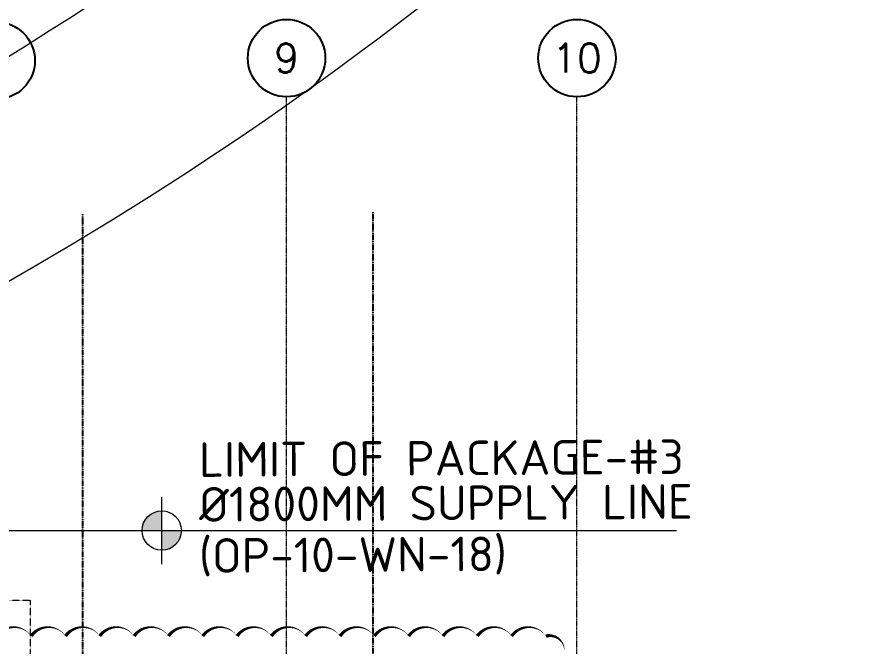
# Model space of a CAD drawing. Header units: inches. Extents: x 0 to 235202, y 0 to 361577.
# Drawn here: x 154002 to 167025, y 316800 to 326553 of the extents above; entities that cross this region are included whole.
import ezdxf
from ezdxf.enums import TextEntityAlignment as Align

# ---------------------------------------------------------------- set-up
doc = ezdxf.new("R2010")
doc.units = ezdxf.units.IN
doc.header["$MEASUREMENT"] = 0
for name, pattern in [('CENTER', [2, 1.25, -0.25, 0.25, -0.25]), ('HIDDEN', [0.375, 0.25, -0.125]), ('PHANTOM2', [1.25, 0.625, -0.125, 0.125, -0.125, 0.125, -0.125])]:
    doc.linetypes.add(name, pattern=pattern)
doc.layers.add('.5', color=8, linetype='Continuous', lineweight=0)
doc.layers.add('DIM', color=251, linetype='Continuous', lineweight=0)
doc.layers.add('GRID_TXT45', color=4, linetype='Continuous')
doc.styles.add('ISO', font='isocpeur.ttf')
doc.styles.add('SIMPLEX', font='simplex.shx')
doc.styles.get("Standard").update_dxf_attribs({"font": 'arial.ttf'})
doc.linetypes.add('FENCE_LINE', pattern='A,0.5,-0.1,["X",Standard,S=0.1,R=0,X=-0.02,Y=-0.05],-0.1', length=0.7)

# ---------------------------------------------------------------- blocks, each defined once
blk = doc.blocks.new('GRID_SYM')
at = {"color": 2}
blk.add_circle((0, 6), 6, dxfattribs=at)
at = {"layer": 'GRID_TXT45', "color": 4, "style": 'SIMPLEX'}
blk.add_attdef('GRD_TXT', text='', height=4.5, dxfattribs=at).set_placement((0, 6), align=Align.MIDDLE_CENTER)

msp = doc.modelspace()

# ---------------------------------------------------------------- hatches: boundary and pattern name
at = {"layer": 'DIM'}
h = msp.add_hatch(color=8, dxfattribs=at)
edge = h.paths.add_edge_path()
edge.add_line((156553, 318592), (156248, 318592))
edge.add_line((156248, 318592), (156248, 318286))
edge.add_ellipse((156248, 318592), major_axis=(0, 305), ratio=1, start_angle=180.0111, end_angle=270.0111)
edge = h.paths.add_edge_path()
edge.add_ellipse((156248, 318592), major_axis=(0, 305), ratio=1, start_angle=-0.0142, end_angle=89.9858)
edge.add_line((155942, 318592), (156248, 318592))
edge.add_line((156248, 318592), (156248, 318897))

# ---------------------------------------------------------------- linework, layer by layer
at = {"layer": '.5', "color": 8, "linetype": 'CENTER', "ltscale": 10}
for p, q in [((158183, 294028), (158183, 325313)), ((162683, 294028), (162683, 325313))]:
    msp.add_line(p, q, dxfattribs=at)
at = {"color": 8, "linetype": 'PHANTOM2', "ltscale": 20}
for p, q in [((155019, 323495), (155019, 300450)), ((159522, 323527), (159522, 303012))]:
    msp.add_line(p, q, dxfattribs=at)
at = {"color": 1}
msp.add_lwpolyline([(162487, 316710, 0, 53.2, 0.520567), (162202, 316957, 0, 53.2, 0.520567), (161670, 316957, 0, 53.2, 0.520567), (161138, 316957, 0, 53.2, 0.520567), (160606, 316957, 0, 53.2, 0.520567), (160075, 316957, 0, 53.2, 0.520567), (159543, 316957, 0, 53.2, 0.520567), (159011, 316957, 0, 53.2, 0.520567), (158479, 316957, 0, 53.2, 0.520567), (157947, 316957, 0, 53.2, 0.520567), (157416, 316957, 0, 53.2, 0.520567), (156884, 316957, 0, 53.2, 0.520567), (156352, 316957, 0, 53.2, 0.520567), (155820, 316957, 0, 53.2, 0.520567), (155288, 316957, 0, 53.2, 0.520567), (154757, 316957, 0, 53.2, 0.520567), (154225, 316957, 0, 53.2, 0.520567), (153693, 316957, 0, 53.2, 0.520567)], format="xyseb", dxfattribs=at)
at = {"layer": 'DIM', "color": 8}
for p, q in [((156248, 318072), (156248, 319111)), ((155729, 318592), (156767, 318592))]:
    msp.add_line(p, q, dxfattribs=at)
at = {"layer": 'DIM', "color": 8, "linetype": 'Continuous'}
msp.add_line((152187, 318592), (164225, 318592), dxfattribs=at)
at = {"layer": 'DIM', "color": 8, "linetype": 'HIDDEN', "ltscale": 7}
for p, q in [((151813, 317512), (154212, 317512)), ((154212, 317512), (154212, 314612))]:
    msp.add_line(p, q, dxfattribs=at)
at = {"layer": 'DIM', "color": 8, "linetype": 'Continuous'}
msp.add_arc((127090, 369472), 51111, 236.5614, 351.1141, dxfattribs=at)
at = {"layer": 'DIM', "color": 8, "linetype": 'FENCE_LINE', "ltscale": 25}
msp.add_arc((127090, 369472), 54111, 255.1469, 351.1141, dxfattribs=at)
at = {"layer": 'DIM', "color": 8}
msp.add_ellipse((156248, 318592), major_axis=(0, 305), ratio=1, start_param=4.711893, end_param=10.995078, dxfattribs=at)

# ---------------------------------------------------------------- block references
ref = msp.add_blockref('GRID_SYM', (158183, 326513), dxfattribs=dict(xscale=100, yscale=100, zscale=100, rotation=180))
ref.add_attrib('GRD_TXT', '9', dxfattribs={"layer": 'GRID_TXT45', "color": 4, "height": 450, "rotation": 360, "style": 'SIMPLEX'}).set_placement((158183, 325913), align=Align.MIDDLE_CENTER)
ref = msp.add_blockref('GRID_SYM', (162683, 326513), dxfattribs=dict(xscale=100, yscale=100, zscale=100, rotation=180))
ref.add_attrib('GRD_TXT', '10', dxfattribs={"layer": 'GRID_TXT45', "color": 4, "height": 450, "rotation": 360, "style": 'SIMPLEX'}).set_placement((162683, 325913), align=Align.MIDDLE_CENTER)
ref = msp.add_blockref('GRID_SYM', (153683, 326474), dxfattribs=dict(xscale=100, yscale=100, zscale=100, rotation=180))
ref.add_attrib('GRD_TXT', '8', dxfattribs={"layer": 'GRID_TXT45', "color": 4, "height": 450, "rotation": 360, "style": 'SIMPLEX'}).set_placement((153683, 325874), align=Align.MIDDLE_CENTER)

# ---------------------------------------------------------------- texts
for s, rotation, p in [('L', 216.5392, (159306, 325996)), ('I', 216.0148, (158907, 325703)), ('N', 215.4904, (158505, 325413)), ('E', 214.9659, (158101, 325127))]:
    msp.add_text(s, height=0.425, rotation=rotation).set_placement(p, align=Align.CENTER)
at = {"color": 8, "style": 'ISO'}
for s, p in [('LIMIT OF PACKAGE-#3', (156827, 319423)), ('%%C1800MM SUPPLY LINE', (156827, 318728)), ('(OP-10-WN-18)', (156827, 317935))]:
    msp.add_text(s, height=536.62, rotation=0.3517, dxfattribs=at).set_placement(p)

doc.saveas('drawing.dxf')
